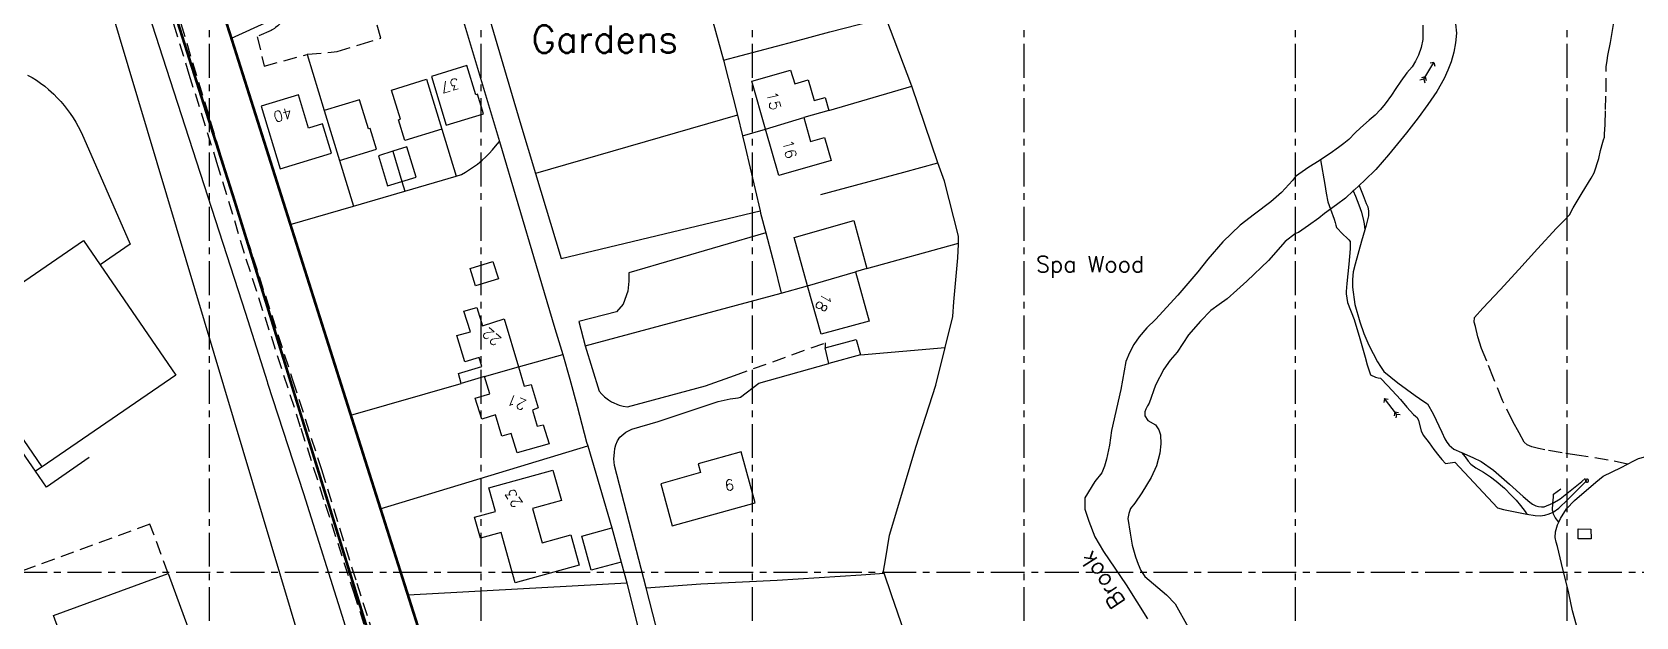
# Model space of a CAD drawing. Extents: x 380524 to 381571, y 430951 to 432014.
# Drawn here: x 380767.3 to 381062.7, y 431691.8 to 431799.4 of the extents above; entities that cross this region are included whole.
import ezdxf

# ---------------------------------------------------------------- set-up
doc = ezdxf.new("R2010")
doc.units = 0
doc.header["$LTSCALE"] = 5
doc.header["$MEASUREMENT"] = 0
doc.linetypes.add('CENTER', pattern=[2, 1.25, -0.25, 0.25, -0.25])
doc.linetypes.add('DASHED', pattern=[0.75, 0.5, -0.25])
doc.layers.get('0').update_dxf_attribs({"linetype": 'CONTINUOUS'})
for name, color, linetype in [('G8010001', 8, 'CONTINUOUS'), ('G8010021', 8, 'DASHED'), ('G8010030', 8, 'CONTINUOUS'), ('G8010032', 8, 'DASHED'), ('G8010036', 3, 'DASHED'), ('G8010057', 8, 'CONTINUOUS'), ('G8010059', 4, 'CONTINUOUS'), ('G8010069', 4, 'CONTINUOUS'), ('G8010572', 8, 'CENTER'), ('G8011006', 8, 'CONTINUOUS'), ('G8011009', 8, 'CONTINUOUS'), ('G8011010', 4, 'CONTINUOUS'), ('permit boundary', 80, 'CONTINUOUS')]:
    doc.layers.add(name, color=color, linetype=linetype)
doc.styles.get("Standard").update_dxf_attribs({"font": 'SIMPLEX.SHX'})

# ---------------------------------------------------------------- blocks, each defined once
blk = doc.blocks.new('POINT')
blk.add_lwpolyline([(0.004128, 2.318056, 1), (0.004128, -2.301944, 1), (0.004128, 2.318056)], format="xyb")
blk = doc.blocks.new('FLARROW')
at = {"color": 8}
for p, q in [((-0.016003, 0.013495), (3.833997, 3.863495)), ((27.69632, 0.005086), (0.000452, 0.005086)), ((23.908844, -0.003322), (27.758844, 3.846678)), ((27.758844, -0.003322), (31.608844, 3.846678)), ((-0.016003, -0.003322), (3.833997, -3.853322)), ((23.908844, -0.003322), (27.758844, -3.853322)), ((27.758844, -0.058184), (31.608844, -3.908184))]:
    blk.add_line(p, q, dxfattribs=at)

msp = doc.modelspace()

# ---------------------------------------------------------------- linework, layer by layer
at = {"layer": 'G8010001'}
for points in [[(380843.6, 431782.27), (380850.46, 431784.37), (380849.34, 431788.01), (380849.01, 431787.9), (380847.37, 431793.26), (380840.85, 431791.27), (380843.6, 431782.27)], [(380842.79, 431781.55), (380835.98, 431779.47), (380834.81, 431783.3), (380835.14, 431783.41), (380833.51, 431788.76), (380839.98, 431790.74)], [(380839.98, 431790.74), (380842.79, 431781.55)], [(380902.39, 431781.58), (380899.85, 431790.41), (380906.95, 431792.41), (380907.75, 431789.91), (380910.25, 431790.61), (380911.35, 431786.81), (380913.35, 431787.41), (380914.05, 431785.01)], [(380809.49, 431785.77), (380813.01, 431774.25), (380822.48, 431777.13), (380820.83, 431782.54), (380818.25, 431781.75), (380816.38, 431787.87), (380809.49, 431785.77)], [(380823.93, 431775.79), (380830.74, 431777.87), (380829.57, 431781.7), (380829.24, 431781.6), (380827.6, 431786.95), (380821.13, 431784.98)], [(380821.13, 431784.98), (380823.93, 431775.79)], [(380914.05, 431785.01), (380909.45, 431783.71)], [(380909.45, 431783.71), (380910.65, 431779.31), (380913.25, 431780.01), (380914.45, 431775.81), (380904.85, 431773.01), (380902.39, 431781.58)], [(380902.39, 431781.58), (380909.45, 431783.71)], [(380910.14, 431752.74), (380907.65, 431761.61), (380918.65, 431764.71), (380921.05, 431755.91)], [(380769.15, 431719.4), (380752.16, 431744.19), (380776.78, 431761.06), (380779.84, 431756.59)], [(380779.84, 431756.59), (380793.77, 431736.28), (380769.15, 431719.4)], [(380918.95, 431755.31), (380921.45, 431746.21), (380912.65, 431743.81), (380910.14, 431752.74)], [(380910.14, 431752.74), (380918.95, 431755.31)], [(380921.05, 431755.91), (380918.95, 431755.31)], [(380846.31, 431734.75), (380845.84, 431736.55), (380850.14, 431737.85), (380849.64, 431739.55), (380847.04, 431738.75), (380845.54, 431743.55), (380848.04, 431744.25), (380846.84, 431748.05), (380849.24, 431748.75), (380850.24, 431745.35), (380854.24, 431746.65), (380856.88, 431737.8)], [(380856.88, 431737.8), (380857.94, 431734.25), (380859.24, 431734.55), (380860.54, 431730.25), (380859.44, 431729.85), (380860.34, 431726.85), (380861.44, 431727.15), (380862.54, 431723.65), (380856.64, 431721.95), (380855.54, 431725.55), (380853.84, 431725.05), (380852.64, 431728.95), (380850.14, 431728.15), (380848.94, 431732.05), (380851.64, 431732.85), (380850.64, 431736.05)], [(380850.64, 431736.05), (380856.88, 431737.8)], [(380850.64, 431736.05), (380846.31, 431734.75)], [(380883.1, 431716.25), (380885.2, 431708.55), (380900.5, 431712.75), (380897.9, 431722.15), (380890, 431719.95), (380890.4, 431718.35), (380883.1, 431716.25)], [(380851.46, 431715.53), (380863.23, 431718.79), (380864.78, 431713.19), (380859.47, 431711.73), (380861.22, 431705.42), (380866.52, 431706.88), (380868.07, 431701.29), (380856.3, 431698.04), (380853.73, 431707.33), (380849.87, 431706.27), (380848.81, 431710.13), (380852.66, 431711.19), (380851.46, 431715.53)], [(380794.05, 431629.92), (380771.25, 431692), (380792.37, 431699.76)], [(380792.37, 431699.76), (380815.17, 431637.67), (380794.05, 431629.92)]]:
    msp.add_lwpolyline(points, dxfattribs=at)
at = {"layer": 'G8010021'}
for points in [[(380766.15, 431898.08), (380766.2, 431897.8), (380768.1, 431888.1), (380770.9, 431878.2), (380779.6, 431850), (380784.4, 431834.8), (380794.7, 431801), (380804.5, 431768.7), (380815.3, 431735.4), (380820.6, 431718.9), (380827.1, 431698), (380832.2, 431682), (380837.3, 431666.3), (380843.3, 431647.5), (380847.6, 431633.4), (380848.21, 431631.37)], [(380814.2, 431802.95), (380814.13, 431802.77), (380813.93, 431802.33), (380813.81, 431802.11), (380813.69, 431801.9), (380813.53, 431801.65), (380813.39, 431801.45), (380813.23, 431801.26), (380813.08, 431801.07), (380812.91, 431800.89), (380812.55, 431800.55), (380812.17, 431800.25), (380811.97, 431800.1), (380811.55, 431799.84), (380811.34, 431799.73), (380808.78, 431798.58), (380810.07, 431793.16), (380817.31, 431795.13)], [(380827.74, 431797.15), (380831.52, 431798.31), (380830.81, 431801.02)], [(380822.37, 431795.75), (380823.51, 431795.86), (380827.74, 431797.15)], [(380817.31, 431795.13), (380817.98, 431795.31)], [(380817.98, 431795.31), (380818.06, 431795.33), (380822.37, 431795.75)]]:
    msp.add_lwpolyline(points, dxfattribs=at)
at = {"layer": 'G8010030'}
for points in [[(380763.4, 431882.8), (380769.1, 431865), (380774.5, 431848.4), (380780.8, 431828), (380786.2, 431810.9), (380792, 431792.8), (380806.6, 431747.7), (380810.6, 431735.1), (380810.7, 431734.8), (380817.3, 431714.5), (380824.7, 431690.9), (380825.22, 431689.28)], [(380816.67, 431687.3), (380764.05, 431863.45), (380727.13, 431848.37), (380691.21, 431831.19), (380689.34, 431830.29)], [(380804.02, 431798.3), (380800.8, 431808.45), (380797.75, 431817.74), (380796.4, 431821.85), (380795.18, 431825.94)], [(381057.35, 431794.2), (381057.5, 431795.1), (381057.95, 431797.5), (381058.75, 431802.3), (381059.55, 431806.5), (381060.05, 431809.3), (381060.25, 431810.6), (381060, 431812.2), (381059.15, 431815.25), (381059.1, 431815.55), (381059.1, 431815.85), (381059, 431816.15), (381058.65, 431816.5)], [(380890.74, 431808.54), (380894.67, 431794.26)], [(380850.6, 431805.25), (380850.88, 431804.21), (380857.11, 431782.99), (380860, 431773.42)], [(380846.59, 431801.99), (380853.37, 431779.3)], [(380894.67, 431794.26), (380907.65, 431797.7), (380914.2, 431799.45), (380924.54, 431802.1)], [(380929.33, 431789.49), (380924.54, 431802.1)], [(380804.02, 431798.3), (380810.92, 431801.45)], [(380814.85, 431764.02), (380812.6, 431771.05), (380809.4, 431781.65), (380805.4, 431793.95), (380804.02, 431798.3)], [(380817.98, 431795.31), (380821.13, 431784.98)], [(380894.67, 431794.26), (380897.21, 431784.11)], [(380766.5, 431791.49), (380767.33, 431791.05), (380768.12, 431790.56), (380768.89, 431790.02), (380769.64, 431789.45), (380770.36, 431788.85), (380771.3, 431787.99), (380771.97, 431787.33), (380772.61, 431786.64), (380773.22, 431785.93), (380773.8, 431785.2), (380774.35, 431784.44), (380774.87, 431783.66), (380775.36, 431782.86), (380775.82, 431782.04), (380776.4, 431780.86), (380785.4, 431760.4), (380779.84, 431756.59)], [(380914.05, 431785.01), (380929.33, 431789.49)], [(380934.14, 431775.34), (380929.33, 431789.49)], [(380842.79, 431781.55), (380845.43, 431772.91)], [(380897.21, 431784.11), (380860, 431773.42)], [(380897.21, 431784.11), (380898.16, 431780.33)], [(380898.16, 431780.33), (380902.39, 431781.58)], [(380835.42, 431771.93), (380838.04, 431772.73), (380836.35, 431778.28), (380833.73, 431777.48)], [(380845.43, 431772.91), (380846.38, 431773.19), (380847.14, 431773.63), (380847.89, 431774.1), (380848.62, 431774.61), (380849.33, 431775.14), (380850.2, 431775.87), (380850.86, 431776.46), (380851.49, 431777.08), (380852.09, 431777.73), (380852.67, 431778.4), (380853.37, 431779.3)], [(380853.37, 431779.3), (380860.16, 431756.45)], [(380898.16, 431780.33), (380898.61, 431778.33), (380901.39, 431766.49)], [(381032.95, 431746.9), (381034.45, 431748.6), (381037.65, 431752), (381041.1, 431755.75), (381044.55, 431759.55), (381048.05, 431763.35), (381049.55, 431764.85), (381050.4, 431765.8), (381051.1, 431767.05), (381052.75, 431769.85), (381054.4, 431772.55), (381054.95, 431773.5), (381055.8, 431776.15), (381056.15, 431777.65), (381056.55, 431779.15), (381056.7, 431779.6), (381056.85, 431780.1), (381056.9, 431780.65)], [(380823.93, 431775.79), (380826.48, 431767.4)], [(380833.73, 431777.48), (380831.11, 431776.67), (380832.8, 431771.13), (380835.42, 431771.93)], [(380833.73, 431777.48), (380835.42, 431771.93)], [(380912.58, 431769.51), (380927.82, 431773.63), (380934.14, 431775.34)], [(380937.91, 431760.57), (380937.91, 431761.87), (380935.31, 431771.97), (380934.14, 431775.34)], [(381004.55, 431775.88), (381005.35, 431771.35), (381005.6, 431769.8), (381005.95, 431768.2), (381006.4, 431766.8)], [(380835.96, 431770.16), (380845.43, 431772.91)], [(380860, 431773.42), (380864.73, 431757.77)], [(380826.48, 431767.4), (380835.96, 431770.16)], [(380835.42, 431771.93), (380835.96, 431770.16)], [(381010.61, 431770.18), (381011, 431769.2), (381011.65, 431767.6), (381012.15, 431766.25), (381012.5, 431764.75), (381012.6, 431764.15), (381012.73, 431763.03)], [(381011.71, 431771.19), (381012.45, 431769.35), (381013, 431767.85), (381013.3, 431767.25), (381013.4, 431766.45), (381013.4, 431765.6), (381012.9, 431763.65), (381012.73, 431763.03)], [(380814.85, 431764.02), (380826.48, 431767.4)], [(380864.73, 431757.77), (380901.39, 431766.49)], [(380901.39, 431766.49), (380901.48, 431766.12), (380902.42, 431762.5)], [(380826.01, 431728.93), (380821.9, 431741.7), (380816.4, 431759.25), (380814.85, 431764.02)], [(380902.42, 431762.5), (380877.24, 431755.12), (380877.24, 431753.56), (380877, 431751.75), (380876.15, 431749.35), (380874.95, 431747.9), (380868.01, 431746.17)], [(380902.42, 431762.5), (380903.95, 431756.62), (380905.26, 431751.37)], [(380921.05, 431755.91), (380937.91, 431760.57)], [(380935.46, 431741.35), (380936.86, 431747.05), (380937.06, 431749.75), (380937.81, 431757.87), (380937.91, 431760.37), (380937.91, 431760.57)], [(381012.73, 431763.03), (381012.15, 431760.95), (381010.95, 431756.7), (381010.6, 431755.3), (381010.45, 431753.85), (381010.45, 431752.45), (381010.9, 431749.3), (381011.8, 431746.1), (381012.55, 431743.95), (381013.45, 431741.8), (381015.1, 431738.75), (381015.65, 431737.85), (381016.25, 431736.95), (381018.8, 431734.85), (381022, 431732.5), (381023.6, 431731.45), (381024.3, 431731), (381025.35, 431729.15), (381026.9, 431725.75), (381027.5, 431724.55), (381027.85, 431723.95), (381028.3, 431723.4), (381028.7, 431723), (381029.15, 431722.65), (381030.55, 431722.05)], [(380853.19, 431754.02), (380848.99, 431752.72), (380847.99, 431755.92), (380852.19, 431757.22), (380853.19, 431754.02)], [(380860.16, 431756.45), (380863.61, 431744.85)], [(380905.26, 431751.37), (380910.14, 431752.74)], [(380869.14, 431741.65), (380905.26, 431751.37)], [(380868.01, 431746.17), (380869.14, 431741.65)], [(380767.94, 431718.57), (380749.79, 431744.86)], [(380863.61, 431744.85), (380865.03, 431740.08)], [(380913.35, 431741.31), (380919.05, 431742.81), (380919.85, 431740.01)], [(380856.88, 431737.8), (380865.03, 431740.08)], [(380865.03, 431740.08), (380866.34, 431735.55), (380867.7, 431730.54)], [(380869.14, 431741.65), (380871.74, 431733.35), (380872.24, 431732.75), (380872.74, 431732.25), (380873.44, 431731.75)], [(380914.05, 431738.41), (380913.35, 431741.31)], [(380919.85, 431740.01), (380914.05, 431738.41)], [(380919.85, 431740.01), (380935.46, 431741.35)], [(380924.24, 431699.8), (380924.1, 431700.2), (380924.5, 431702.3), (380925.2, 431706.8), (380926.9, 431712.5), (380930.05, 431723.01), (380933.76, 431734.45), (380935.46, 431741.35)], [(380875.54, 431724.85), (380876.64, 431725.75), (380877.74, 431726.35), (380882.64, 431727.75), (380891.45, 431730.71), (380893.65, 431731.41), (380895.85, 431731.91), (380897.35, 431732.11), (380897.75, 431732.21), (380901.15, 431734.81), (380914.05, 431738.41)], [(380826.01, 431728.93), (380846.31, 431734.75)], [(380873.44, 431731.75), (380874.04, 431731.35), (380875.44, 431730.75), (380876.14, 431730.55), (380876.94, 431730.45), (380891.35, 431734.31), (380896.64, 431736.21)], [(380831.41, 431711.69), (380827.4, 431724.6), (380826.01, 431728.93)], [(380867.7, 431730.54), (380869.44, 431723.95)], [(380831.41, 431711.69), (380869.66, 431723.27)], [(380869.44, 431723.95), (380869.66, 431723.27)], [(380869.66, 431723.27), (380874.06, 431708.14)], [(380880.4, 431697.11), (380874.54, 431719.65), (380874.44, 431720.85), (380874.54, 431722.05), (380874.64, 431722.75), (380874.84, 431723.45), (380875.14, 431724.15), (380875.54, 431724.85)], [(380777.85, 431721.1), (380769.95, 431715.65), (380767.94, 431718.57)], [(381030.55, 431722.05), (381031.2, 431721.25), (381031.75, 431720.45), (381032.25, 431719.9), (381033.15, 431719.2), (381034.6, 431718.4), (381035.9, 431717.55), (381036.95, 431716.75), (381038.45, 431715.45), (381039.75, 431714.1), (381040.6, 431713.25), (381041.4, 431712.3), (381042.25, 431711.2), (381042.55, 431710.7)], [(381030.55, 431722.05), (381032.6, 431721.1), (381034.15, 431720.4), (381036.45, 431718.75), (381039.35, 431716.2), (381041.9, 431713.95), (381043.1, 431712.9), (381043.6, 431712.5), (381044.2, 431712.2), (381044.7, 431712.1), (381045.25, 431712.05), (381045.75, 431712.05), (381047.36, 431712.72)], [(381048.44, 431709.22), (381048.75, 431709.9), (381049.9, 431711.65), (381051.35, 431713.2), (381055.3, 431716.6), (381056.6, 431717.65), (381059.95, 431719.3), (381061.12, 431719.91)], [(381061.12, 431719.91), (381062.25, 431720.5), (381063.15, 431720.9), (381065.25, 431721.45), (381065.99, 431721.62)], [(381047.36, 431712.72), (381048.7, 431713.5), (381051.8, 431715.95), (381052.7, 431716.7), (381053.3, 431717.25)], [(381047.36, 431712.72), (381047.5, 431713.8), (381047.5, 431714.35), (381048.85, 431715.35)], [(380836.59, 431695.8), (380833.5, 431705.4), (380831.41, 431711.69)], [(381047.4, 431711.03), (381047.3, 431711.4), (381047.36, 431712.72)], [(381048.44, 431709.22), (381047.8, 431710.05), (381047.5, 431710.65), (381047.4, 431711.03)], [(380875.8, 431701.87), (380870.3, 431700.35), (380868.57, 431706.62), (380874.06, 431708.14)], [(380874.06, 431708.14), (380875.8, 431701.87)], [(381051.7, 431690.25), (381051, 431692.9), (381050.3, 431696.15), (381048.95, 431701.6), (381048.2, 431704.7), (381047.95, 431705.55), (381047.8, 431706.4), (381047.85, 431707.45), (381048.2, 431708.7), (381048.44, 431709.22)], [(381054.4, 431706.15), (381052.05, 431706.15), (381052.05, 431707.95), (381054.35, 431707.9), (381054.4, 431706.15)], [(380875.8, 431701.87), (380876.83, 431698.02)], [(380880.4, 431697.11), (380890.44, 431697.85), (380904.5, 431698.5), (380920, 431699.5), (380924.24, 431699.8)], [(380932.5, 431675.7), (380932.3, 431676.6), (380930.2, 431682.5), (380927.9, 431689.1), (380925.6, 431695.8), (380924.24, 431699.8)], [(380836.59, 431695.8), (380876.83, 431698.02)], [(380845.81, 431667.23), (380845, 431669.8), (380841.5, 431680.1), (380838.4, 431690.2), (380836.59, 431695.8)], [(380876.83, 431698.02), (380878.94, 431689.65), (380881.74, 431678.45), (380884.04, 431670.85)], [(380887.12, 431671.15), (380881.64, 431692.35), (380880.4, 431697.11)]]:
    msp.add_lwpolyline(points, dxfattribs=at)
at = {"layer": 'G8010032'}
for points in [[(380769, 431879.3), (380771.6, 431870.7), (380775.7, 431857.7), (380779.5, 431845), (380784.5, 431829.6), (380796.2, 431791.7), (380801.3, 431775.5), (380806.7, 431757.7), (380816.8, 431726.5), (380821.3, 431712.5), (380826.5, 431696.4), (380834.8, 431670.6), (380840.4, 431653.1), (380844.4, 431640), (380847.2, 431631), (380848.21, 431631.37)], [(380896.64, 431736.21), (380913.35, 431742.21), (380913.35, 431741.31)], [(380769.15, 431719.4), (380767.94, 431718.57)], [(380792.37, 431699.76), (380789.03, 431708.86), (380760.53, 431698.39), (380761.81, 431694.9), (380750.64, 431690.88), (380749.12, 431690.34), (380769.99, 431635.71), (380770.3, 431634.74), (380770.45, 431633.74), (380770.44, 431632.72), (380770.28, 431631.72), (380770.26, 431631.65)]]:
    msp.add_lwpolyline(points, dxfattribs=at)
at = {"layer": 'G8010036'}
for points in [[(381056.9, 431780.65), (381057, 431782.4), (381057.05, 431785.15), (381057.15, 431788.45), (381057.2, 431792.35), (381057.2, 431793.05), (381057.35, 431794.2)], [(381061.12, 431719.91), (381057.55, 431720.65), (381052.2, 431721.5), (381049.05, 431721.95), (381045.9, 431722.5), (381044.7, 431722.75), (381043.5, 431723.1), (381043.05, 431723.25), (381042.65, 431723.45), (381042.1, 431723.95), (381041.15, 431725.65), (381040, 431727.75), (381038.1, 431731.6), (381036.45, 431735.7), (381035.2, 431738.85), (381034.25, 431741.15), (381033.55, 431743.3), (381033.1, 431745.25), (381032.9, 431746.05), (381032.95, 431746.9)]]:
    msp.add_lwpolyline(points, dxfattribs=at)
at = {"layer": 'G8010059'}
for points in [[(381023.45, 431800.7), (381023.45, 431799.4), (381023.4, 431798.05), (381023.1, 431796.6), (381022.65, 431795.15), (381022.1, 431794.05), (381021.45, 431793.05), (381020.5, 431791.9), (381019.4, 431790.4), (381018.45, 431789.05), (381017.65, 431787.8), (381016.5, 431786.2), (381015.6, 431785.15), (381014.65, 431784.15), (381013.55, 431783.2), (381011.95, 431781.8), (381010.95, 431780.85), (381009.8, 431779.65), (381008.85, 431778.9), (381007.9, 431778.2), (381006.35, 431777.05), (381004.55, 431775.88)], [(381029.45, 431800.95), (381029.6, 431799.25), (381029.45, 431797.45), (381029.1, 431795.7), (381028.65, 431793.95), (381028.05, 431792.4), (381027.35, 431790.85), (381026, 431788.5), (381024.35, 431786.1), (381022.55, 431783.65), (381020.4, 431780.85), (381017.1, 431776.8), (381014.75, 431774.15), (381012.75, 431772.15), (381011.71, 431771.19)], [(381004.55, 431775.88), (381004.35, 431775.75), (381002.4, 431774.55), (381000, 431772.85), (380999.4, 431772.1), (380997.4, 431769.9), (380995.4, 431768.2), (380992.4, 431765.9), (380989.8, 431763.9), (380986.6, 431760.8), (380983.8, 431757.6), (380982, 431755.3), (380978.3, 431751), (380974.2, 431746.5), (380972.6, 431745), (380971.2, 431743.3), (380970.2, 431741.9), (380969.4, 431740.4), (380968.7, 431738.8), (380967.8, 431733.6), (380966.1, 431726.1), (380965.7, 431723.4), (380965.2, 431720.8), (380964.8, 431719.5), (380964.3, 431718.3), (380963, 431716.7), (380961.2, 431713.7), (380961.2, 431711.6), (380961.9, 431709.4), (380963, 431706.5), (380964.6, 431703.8), (380968.8, 431697.7), (380972.7, 431691.4)], [(381010.61, 431770.18), (381009.15, 431768.85), (381007.55, 431767.6), (381006.4, 431766.8)], [(381011.71, 431771.19), (381010.8, 431770.35), (381010.61, 431770.18)], [(381006.4, 431766.8), (381005.3, 431766), (381004.25, 431765.2), (381002.35, 431763.8), (381000.5, 431762.55), (381000, 431762.35), (380998.1, 431760.9), (380995, 431757.4), (380991, 431753.6), (380989.2, 431751.9), (380987.4, 431750.3), (380985.9, 431749.3), (380984.4, 431748.2), (380982.5, 431746.2), (380980.3, 431743.7), (380978.2, 431740.5), (380976.9, 431739), (380975.7, 431737.4), (380974.2, 431734.4), (380973, 431731.1), (380972.7, 431730.6), (380972.4, 431730), (380972.2, 431729.5), (380972.2, 431728.8), (380972.8, 431727.9), (380974.2, 431727.1), (380974.8, 431726.2), (380975.1, 431725.3), (380975.2, 431723.6), (380975, 431721.9), (380974.4, 431719.6), (380973.4, 431717.4), (380971.7, 431714.6), (380970.4, 431712.7), (380969.6, 431711.7), (380969.3, 431710.8), (380969.1, 431709.9), (380969.5, 431707.2), (380969.9, 431705), (380970.5, 431702.8), (380971, 431701.5), (380971.5, 431700.3), (380972.2, 431699.2), (380974.6, 431697.2), (380976.2, 431695.8), (380977.8, 431694.2), (380980.2, 431689.9)], [(381006.4, 431766.8), (381007.1, 431765), (381007.3, 431764.4), (381007.4, 431763.9), (381007.55, 431763.45), (381008.7, 431762.25), (381009.5, 431761.5), (381009.8, 431761.2), (381010.05, 431760.85), (381010.05, 431759.55), (381009.8, 431756.7), (381009.45, 431753.15), (381009.3, 431751.65), (381009.3, 431751.25), (381009.55, 431749.65), (381010.75, 431746.5), (381011.8, 431743), (381012.8, 431739.6), (381013.2, 431738.15), (381013.8, 431736.35), (381014.7, 431735.9), (381015.2, 431735.8), (381015.65, 431735.7), (381017, 431734.3), (381019.3, 431731.8), (381020.45, 431730.4), (381021.7, 431729.05), (381022.05, 431728.75), (381022.35, 431728.45), (381022.65, 431727.9), (381023.1, 431726.05), (381023.5, 431725.2), (381024.6, 431723.8), (381025.45, 431722.6), (381026.35, 431721.4), (381026.95, 431720.75), (381027.6, 431720), (381029.3, 431720.25), (381037.2, 431711.85), (381038.3, 431711.55), (381040.7, 431711.05), (381042.55, 431710.7)], [(381047.4, 431711.03), (381048.45, 431711.8), (381050.1, 431713.35), (381051.95, 431715.25), (381053.65, 431716.85)], [(381042.55, 431710.7), (381044.1, 431710.45), (381045.05, 431710.4), (381045.9, 431710.5), (381046.7, 431710.75), (381047.4, 431711.03)]]:
    msp.add_lwpolyline(points, dxfattribs=at)
at = {"layer": 'G8010572', "flags": 128}
for points in [[(380800, 430951.02), (380800, 431973.67)], [(380850, 430951.02), (380850, 431973.67)], [(380900, 430951.02), (380900, 431973.67)], [(380950, 430951.02), (380950, 431973.67)], [(381000, 430951.02), (381000, 431973.67)], [(381050, 430951.02), (381050, 431973.67)], [(380523.84, 431700), (381478.62, 431700)]]:
    msp.add_lwpolyline(points, dxfattribs=at)
at = {"layer": 'permit boundary', "const_width": 0.5, "flags": 128}
msp.add_lwpolyline([(380847.2, 431631), (380804.5, 431768.7), (380767.85, 431883.7), (380762.5, 431921.8), (380765.5, 431941.1), (380764.3, 431947.6), (380760.9, 431950.6), (380757.5, 431952.1), (380785.39, 431949.6), (380781.64, 431948.78), (380778.12, 431947.1), (380775.4, 431944.85), (380774.8, 431944.2), (380772.5, 431940), (380771.2, 431933.95), (380770.8, 431931.4), (380770.6, 431913.9), (380771.89, 431898.65), (380777.3, 431881.9), (380788.7, 431846.1), (380804.02, 431798.3), (380826.01, 431728.93), (380857.37, 431630.12)], dxfattribs=at)

# ---------------------------------------------------------------- block references
at = {"layer": 'G8010057', "xscale": 0.13, "yscale": 0.13, "rotation": 311.8}
msp.add_blockref('POINT', (381053.65, 431716.85), dxfattribs=at)
at = {"layer": 'G8010057', "xscale": 0.13, "yscale": 0.13}
msp.add_blockref('POINT', (381053.65, 431716.85), dxfattribs=at)
at = {"layer": 'G8010069', "xscale": 0.13, "yscale": 0.13}
for p, rotation in [((381025.45, 431793.85), 239), ((381016.35, 431731.95), 307.6)]:
    msp.add_blockref('FLARROW', p, dxfattribs=dict(at, rotation=rotation))

# ---------------------------------------------------------------- texts
at = {"layer": 'G8011006'}
msp.add_text('Gardens', height=5, dxfattribs=at).set_placement((380859.27, 431795.63))
for s, rotation, p in [('37', 196.1, (380845.66, 431791.01)), ('15', 282.9, (380902.55, 431788.21)), ('40', 196, (380814.86, 431785.61)), ('16', 282.9, (380905.45, 431779.31)), ('18', 241.1, (380913.06, 431751.64)), ('22', 138.8, (380853.89, 431742.95)), ('21', 158.5, (380858.53, 431731.56)), ('9', 187.9, (380896.44, 431717.15)), ('23', 122, (380857.75, 431712.66))]:
    msp.add_text(s, height=2, rotation=rotation, dxfattribs=at).set_placement(p)
at = {"layer": 'G8011009'}
msp.add_text('Spa Wood', height=3, dxfattribs=at).set_placement((380952.2, 431755.2))
at = {"layer": 'G8011010'}
msp.add_text('Brook', height=3, rotation=123.3, dxfattribs=at).set_placement((380968.77, 431694.56))

doc.saveas('drawing.dxf')
